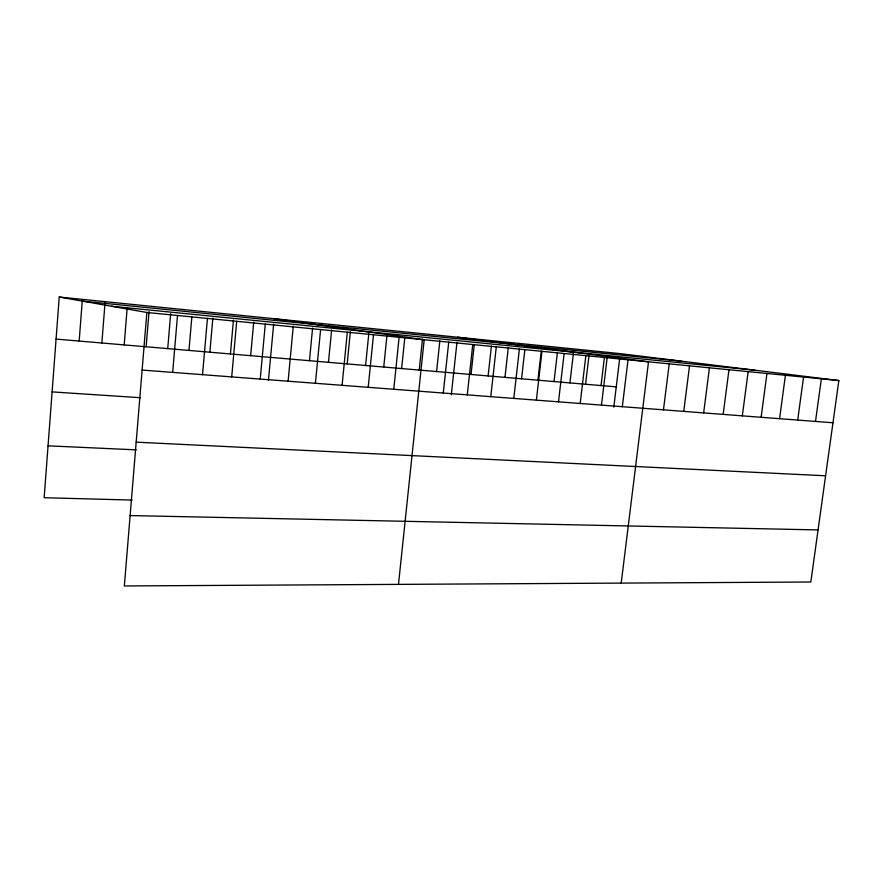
<?xml version="1.0" encoding="UTF-8"?>
<svg xmlns="http://www.w3.org/2000/svg" width="883" height="883" viewBox="0 0 883 883"><rect width="100%" height="100%" fill="white"/><g stroke="black" fill="none" stroke-linecap="round" stroke-linejoin="round"><path stroke-width="1.32" d="M59.238 297.041L146.854 312.472L124.337 585.959L810.815 582.007L838.85 380.54L620.285 353.63L59.238 297.041L44.15 497.714L132.119 500.065M79.161 341.07L82.274 300.717M101.865 343.001L105.121 301.666M124.183 344.911L127.163 308.024M146.137 346.776L149.039 311.567M167.726 348.619L170.673 313.697M172.671 372.405L177.505 315.496M188.962 350.43L191.832 317.129M202.527 374.679L207.439 318.432M209.867 352.218L212.858 318.057M230.419 353.962L233.454 320.087M231.71 376.909L236.699 321.313M250.651 355.694L253.719 322.085M260.231 379.083L265.286 324.127M268.443 380.363L273.664 324.05M288.123 381.213L293.266 326.18M309.469 360.706L312.593 328.09M315.408 383.288L320.595 329.569M328.465 362.328L331.622 329.966M342.085 385.319L347.339 332.196M347.174 363.917L350.352 331.809M365.595 365.496L368.796 333.631M368.2 387.317L373.509 334.767M383.741 367.041L386.942 335.617M393.763 389.271L399.116 337.284M401.622 368.564L404.844 337.383M419.226 370.065L422.471 339.116M398.487 584.38L424.182 339.756L274.149 318.719M436.577 371.544L439.844 340.827M443.277 393.045L448.73 342.163M451.312 394.844L456.952 342.516M467.273 394.878L472.758 344.536M471.025 374.48L474.303 344.436M488.122 375.937L491.412 346.114M490.782 396.666L496.301 346.842M504.966 377.372L508.277 347.781M513.807 398.421L519.37 349.116M521.555 378.796L524.888 349.414M537.913 380.187L541.257 351.026M536.378 400.142L541.974 351.335M554.038 381.555L557.372 352.825M558.509 401.831L564.138 353.52M569.921 382.913L573.431 353.034M580.197 403.487L585.848 355.65M585.584 384.248L588.95 355.926M601.036 385.562L604.402 357.449M601.466 405.109L607.151 357.747M613.795 407.151L619.634 358.951M622.327 406.699L628.034 359.8M621.202 583.1L648.519 361.82L457.526 337.218M663.464 409.844L669.226 363.851M683.751 411.39L689.524 365.849M703.652 412.902L709.446 367.814M723.166 414.392L728.983 369.734M742.327 415.86L748.155 371.622M761.124 417.295L766.963 373.465M779.579 418.697L785.428 375.286M797.702 420.076L803.563 377.063M815.495 421.434L821.367 378.818M130.132 515.562L818.066 529.921M48.046 445.827L136.258 449.866M136.17 442.162L825.594 475.782M52.108 391.897L140.563 397.714M142.108 370.065L832.978 422.769M56.07 339.094L616.257 386.864M146.854 312.472L838.85 380.54M82.373 301.114L681.201 361.136M111.512 306.246L754.557 370.165"/></g></svg>
